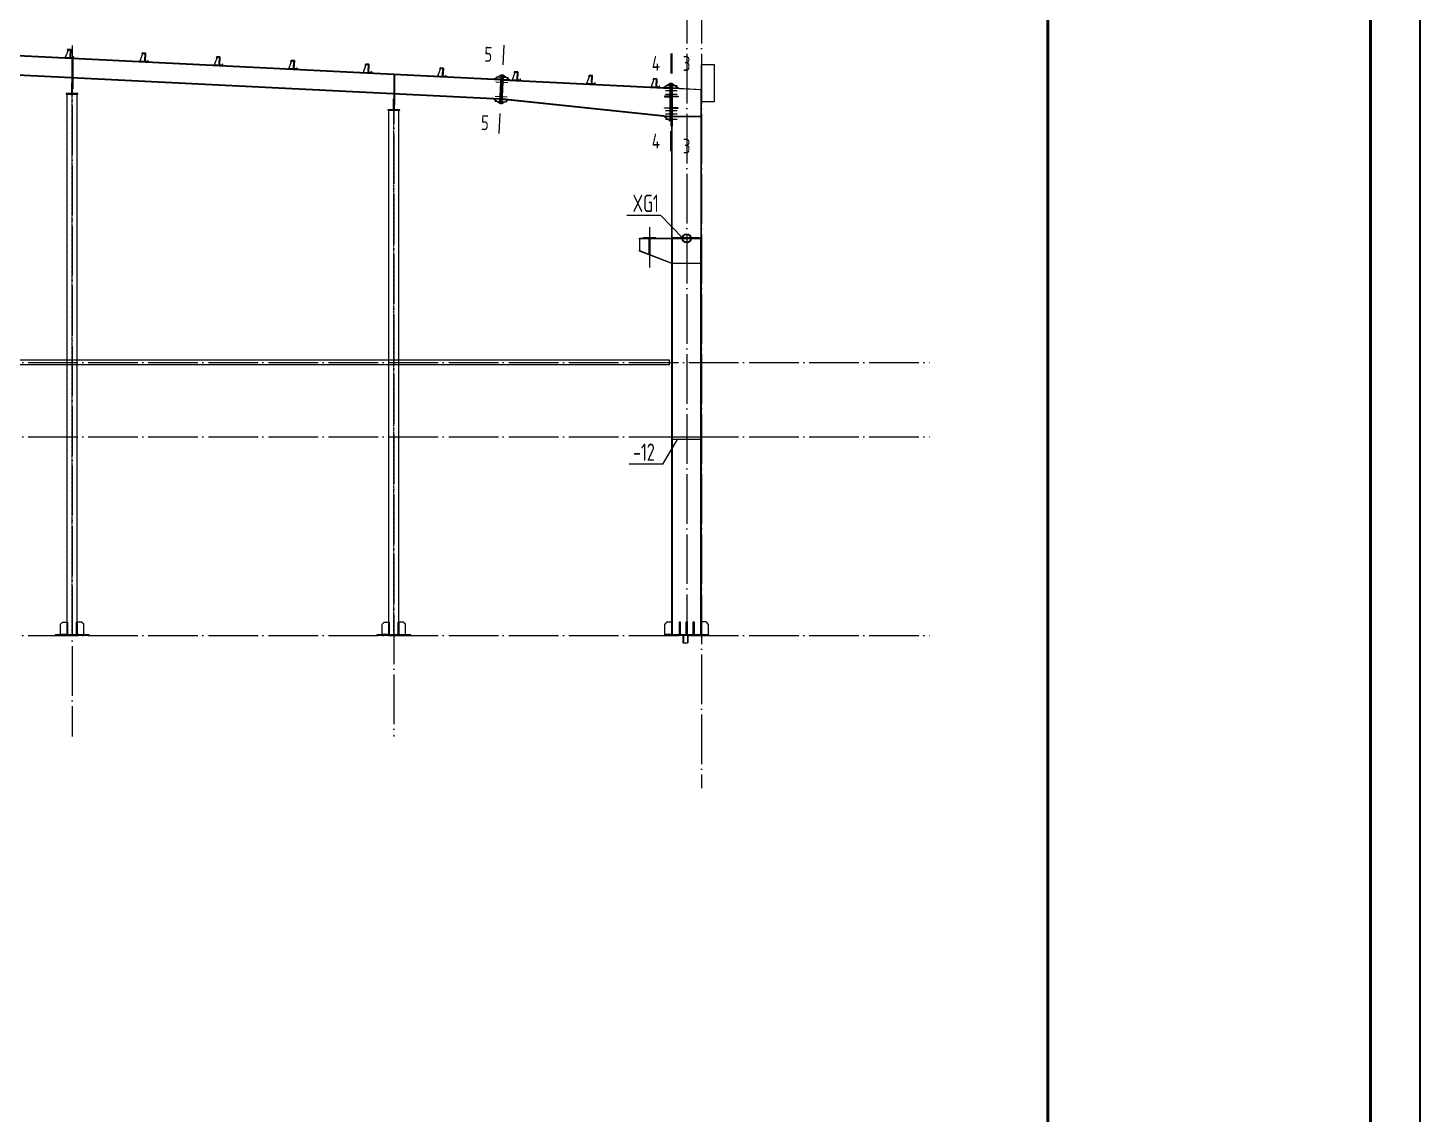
# Model space of a CAD drawing. Extents: x 447413 to 2975780, y -1432727 to 1301644.
# Drawn here: x 2344600 to 2372662, y -1021107 to -999226 of the extents above; entities that cross this region are included whole.
import ezdxf
from ezdxf.enums import TextEntityAlignment as Align

# ---------------------------------------------------------------- set-up
doc = ezdxf.new("R2010")
doc.units = 0
doc.header["$LTSCALE"] = 1000
doc.header["$MEASUREMENT"] = 0
for name, pattern in [('ACAD_ISO04W100', [30.5, 24, -3, 0.5, -3]), ('DOTE', [2.42, 2, -0.2, 0.02, -0.2]), ('线型4', [500, 150, -100, 150, -100])]:
    doc.linetypes.add(name, pattern=pattern)
for name, color, linetype in [('10', 7, 'Continuous'), ('114', 2, 'Continuous'), ('116', 1, 'Continuous'), ('14', 2, 'Continuous'), ('DOTE', 1, 'Continuous'), ('TDB_中实线', 7, 'Continuous'), ('TDB_中心线', 1, 'ACAD_ISO04W100'), ('THIN', 7, 'Continuous'), ('XG', 5, 'Continuous'), ('图框', 253, 'Continuous'), ('柱子', 3, 'Continuous'), ('钢板标注', 253, 'Continuous')]:
    doc.layers.add(name, color=color, linetype=linetype)
doc.layers.add('檩条', color=7, linetype='Continuous', lineweight=18)
doc.layers.add('门窗', color=3, linetype='线型4', lineweight=18)
doc.styles.add('PkpmHz', font='Pkpmeng', dxfattribs={"width": 0.6, "bigfont": 'hztxt'})
doc.styles.add('TSSD_Label', font='Tssdeng.shx', dxfattribs={"width": 0.7, "bigfont": 'hztxt.shx'})

# ---------------------------------------------------------------- blocks, each defined once
blk = doc.blocks.new('A$C3FEA3028')
at = {"layer": 'DOTE', "linetype": 'DOTE', "ltscale": 2}
blk.add_line((63, 169), (63, 0), dxfattribs=at)
at = {"layer": 'TDB_中实线'}
for p, q in [((5, 154), (-45, 0)), ((55, 154), (5, 154)), ((55, 160), (55, 0)), ((61, 26), (56, 26)), ((61, 0), (-45, 0))]:
    blk.add_line(p, q, dxfattribs=at)
at = {"layer": 'TDB_中实线', "const_width": 3.75}
for points in [[(64, 127), (53, 127)], [(64, 63), (53, 63)]]:
    blk.add_lwpolyline(points, dxfattribs=at)
at = {"layer": 'TDB_中实线'}
blk.add_lwpolyline([(61, 26), (55, 26), (55, 160), (61, 160)], close=True, dxfattribs=at)
at = {"layer": 'TDB_中心线', "ltscale": 20}
for p, q in [((67, 127), (51, 127)), ((67, 63), (51, 63))]:
    blk.add_line(p, q, dxfattribs=at)
at = {"layer": '檩条'}
blk.add_lwpolyline([(3, 164), (61, 164), (61, 0), (116, 0), (128, 23), (124, 25), (113, 4), (64, 4), (64, 169), (0, 169), (-12, 146), (-8, 144), (3, 164)], dxfattribs=at)
blk = doc.blocks.new('A$C6B0021A6')
at = {"layer": '图框', "color": 2, "const_width": 40, "elevation": -84000}
blk.add_lwpolyline([(20, 84120), (118920, 84120), (118920, 20), (20, 20)], close=True, dxfattribs=at)
at = {"layer": '图框', "color": 153, "const_width": 58, "elevation": -84000}
for points in [[(111420, 1020), (2520, 1020), (2520, 83120), (111420, 83120)], [(111420, 83120), (117920, 83120), (117920, 1020), (111420, 1020)]]:
    blk.add_lwpolyline(points, close=True, dxfattribs=at)

msp = doc.modelspace()

# ---------------------------------------------------------------- linework, layer by layer
at = {"color": 4}
msp.add_lwpolyline([(2263279.4, -1005912.5), (2357519.4, -1005913.7), (2357519.4, -1006015.1), (2263279.4, -1006014)], close=True, dxfattribs=at)
at = {"layer": '10'}
for p, q in [((2354183.8, -999574.3), (2354163.9, -999973.8)), ((2357549.4, -999742.4), (2357549.4, -1000142.4)), ((2357569.4, -999742.4), (2357569.4, -1000142.4)), ((2354095, -1001352.1), (2354114.9, -1000952.6)), ((2357549.4, -1001707.4), (2357549.4, -1001307.4)), ((2357569.4, -1001807.4), (2357569.4, -1001407.4))]:
    msp.add_line(p, q, dxfattribs=at)
at = {"layer": '114'}
for p, q in [((2354026.7, -1000314.4), (2354266.4, -1000326.3)), ((2354031.8, -1000212.5), (2354271.5, -1000224.4)), ((2357439.4, -1000387.9), (2357679.4, -1000387.9)), ((2354012.4, -1000600), (2354252.1, -1000612)), ((2357439.4, -1000489.9), (2357679.4, -1000489.9)), ((2357439.4, -1000559.9), (2357679.4, -1000559.9)), ((2354007.3, -1000701.9), (2354247, -1000713.8)), ((2357439.4, -1000890.3), (2357679.4, -1000890.3)), ((2357439.4, -1000960.3), (2357679.4, -1000960.3)), ((2357439.4, -1001062.4), (2357679.4, -1001062.4))]:
    msp.add_line(p, q, dxfattribs=at)
at = {"layer": '114', "color": 1, "lineweight": 70}
for p, q in [((2354126.6, -1000319.4), (2354166.5, -1000321.4)), ((2354131.7, -1000217.5), (2354171.6, -1000219.5)), ((2357539.4, -1000387.9), (2357579.4, -1000387.9)), ((2354112.3, -1000605), (2354152.2, -1000607)), ((2357539.4, -1000489.9), (2357579.4, -1000489.9)), ((2357539.4, -1000559.9), (2357579.4, -1000559.9)), ((2354107.2, -1000706.9), (2354147.2, -1000708.9)), ((2357539.4, -1000890.3), (2357579.4, -1000890.3)), ((2357539.4, -1000960.3), (2357579.4, -1000960.3)), ((2357539.4, -1001062.4), (2357579.4, -1001062.4))]:
    msp.add_line(p, q, dxfattribs=at)
at = {"layer": '116', "ltscale": 0.1}
for p, q in [((2357794.4, -1011464.4), (2357794.4, -1011614.4)), ((2357794.4, -1011614.4), (2357894.4, -1011614.4)), ((2357802.9, -1011464.4), (2357802.9, -1011614.4)), ((2357885.9, -1011464.4), (2357885.9, -1011614.4)), ((2357894.4, -1011464.4), (2357894.4, -1011614.4))]:
    msp.add_line(p, q, dxfattribs=at)
at = {"layer": '14'}
for p, q in [((2345494.4, -1000219.1), (2345494.4, -999842.7)), ((2345494.4, -999842.7), (2345506.4, -999843.3)), ((2345506.4, -999843.3), (2345506.4, -1000219.7)), ((2345484.4, -1000330.9), (2345494.4, -1000330.9)), ((2345484.4, -1000550.9), (2345484.4, -1000330.9)), ((2345506.4, -1000219.7), (2345494.4, -1000219.1)), ((2345494.4, -1000231.2), (2345506.4, -1000231.8)), ((2345494.4, -1000450.9), (2345494.4, -1000231.2)), ((2345494.4, -1000330.9), (2345494.4, -1000550.9)), ((2345506.4, -1000231.8), (2345506.4, -1000450.9)), ((2351974.4, -1000543.2), (2351974.4, -1000166.7)), ((2351974.4, -1000166.7), (2351986.4, -1000167.3)), ((2351986.4, -1000167.3), (2351986.4, -1000543.8)), ((2353994.6, -1000255.7), (2354133.9, -1000172.5)), ((2354109.4, -1000261.4), (2353994.6, -1000255.7)), ((2354105, -1000751.8), (2354133.9, -1000172.5)), ((2354130.4, -1000242.4), (2354109.4, -1000261.4)), ((2354153.9, -1000173.5), (2354124.9, -1000752.8)), ((2354124.9, -1000752.8), (2354153.9, -1000173.5)), ((2354133.9, -1000172.5), (2354130.4, -1000242.4)), ((2354133.9, -1000172.5), (2354153.9, -1000173.5)), ((2354173.9, -1000174.5), (2354144.9, -1000753.8)), ((2354153.9, -1000173.5), (2354173.9, -1000174.5)), ((2354170.4, -1000244.4), (2354173.9, -1000174.5)), ((2354189.3, -1000265.4), (2354170.4, -1000244.4)), ((2354173.9, -1000174.5), (2354304.2, -1000271.2)), ((2354304.2, -1000271.2), (2354189.3, -1000265.4)), ((2357404.5, -1000426.2), (2357539.4, -1000342.9)), ((2357539.4, -1000412.9), (2357519.4, -1000431.9)), ((2357539.4, -1001107.4), (2357539.4, -1000342.4)), ((2357539.4, -1000342.4), (2357559.4, -1000342.4)), ((2357539.4, -1000342.9), (2357539.4, -1000412.9)), ((2357559.4, -1001207.4), (2357559.4, -1000342.4)), ((2357559.4, -1000342.4), (2357579.4, -1000342.4)), ((2357559.4, -1000342.4), (2357559.4, -1001107.4)), ((2357579.4, -1000342.4), (2357579.4, -1001207.4)), ((2357579.4, -1000414.9), (2357579.4, -1000344.9)), ((2357579.4, -1000344.9), (2357714.2, -1000441.7)), ((2357599.4, -1000435.9), (2357579.4, -1000414.9)), ((2345609.4, -1000550.9), (2345369.4, -1000550.9)), ((2345369.4, -1000550.9), (2345369.4, -1000560.9)), ((2345369.4, -1000560.9), (2345609.4, -1000560.9)), ((2345494.4, -1000550.9), (2345484.4, -1000550.9)), ((2345506.4, -1000450.9), (2345494.4, -1000450.9)), ((2345609.4, -1000560.9), (2345609.4, -1000550.9)), ((2351964.4, -1000654.9), (2351974.4, -1000654.9)), ((2351964.4, -1000874.9), (2351964.4, -1000654.9)), ((2351986.4, -1000543.8), (2351974.4, -1000543.2)), ((2351974.4, -1000555.1), (2351986.4, -1000555.7)), ((2351974.4, -1000774.9), (2351974.4, -1000555.1)), ((2351974.4, -1000654.9), (2351974.4, -1000874.9)), ((2351986.4, -1000555.7), (2351986.4, -1000774.9)), ((2354105, -1000751.8), (2353974.6, -1000655.2)), ((2353974.6, -1000655.2), (2354089.5, -1000660.9)), ((2354089.5, -1000660.9), (2354108.4, -1000681.9)), ((2354108.4, -1000681.9), (2354105, -1000751.8)), ((2354283.7, -1000677.9), (2354144.9, -1000753.8)), ((2354144.9, -1000753.8), (2354148.4, -1000683.9)), ((2354148.4, -1000683.9), (2354169.3, -1000666)), ((2354169.3, -1000666), (2354283.7, -1000677.9)), ((2357519.4, -1000431.9), (2357404.5, -1000426.2)), ((2357539.4, -1000604.9), (2357419.4, -1000604.9)), ((2357419.4, -1000604.9), (2357419.4, -1000614.9)), ((2357419.4, -1000614.9), (2357539.4, -1000614.9)), ((2357539.4, -1000614.9), (2357539.4, -1000604.9)), ((2357579.4, -1000434.9), (2358169.4, -1000464.4)), ((2357579.4, -1000446.9), (2357579.4, -1000434.9)), ((2358169.4, -1000476.4), (2357579.4, -1000446.9)), ((2357579.4, -1000604.9), (2357699.4, -1000604.9)), ((2357579.4, -1000614.9), (2357579.4, -1000604.9)), ((2357699.4, -1000614.9), (2357579.4, -1000614.9)), ((2357714.2, -1000441.7), (2357599.4, -1000435.9)), ((2357699.4, -1000604.9), (2357699.4, -1000614.9)), ((2358169.4, -1000464.4), (2358169.4, -1000476.4)), ((2352089.4, -1000874.9), (2351849.4, -1000874.9)), ((2351849.4, -1000874.9), (2351849.4, -1000884.9)), ((2351849.4, -1000884.9), (2352089.4, -1000884.9)), ((2351974.4, -1000874.9), (2351964.4, -1000874.9)), ((2351986.4, -1000774.9), (2351974.4, -1000774.9)), ((2352089.4, -1000884.9), (2352089.4, -1000874.9)), ((2354124.9, -1000752.8), (2354105, -1000751.8)), ((2354144.9, -1000753.8), (2354124.9, -1000752.8)), ((2357419.4, -1000845.3), (2357419.4, -1000835.3)), ((2357419.4, -1000835.3), (2357539.4, -1000835.3)), ((2357539.4, -1000845.3), (2357419.4, -1000845.3)), ((2357539.4, -1000835.3), (2357539.4, -1000845.3)), ((2357699.4, -1000835.3), (2357579.4, -1000835.3)), ((2357579.4, -1000835.3), (2357579.4, -1000845.3)), ((2357579.4, -1000845.3), (2357699.4, -1000845.3)), ((2357699.4, -1000845.3), (2357699.4, -1000835.3)), ((2357539.4, -1001107.4), (2357405.1, -1001003.4)), ((2357405.1, -1001003.4), (2357519.5, -1001015.3)), ((2357519.5, -1001015.3), (2357539.4, -1001037.4)), ((2357539.4, -1001037.4), (2357539.4, -1001107.4)), ((2357559.4, -1001107.4), (2357539.4, -1001107.4)), ((2357579.4, -1001207.4), (2357559.4, -1001207.4)), ((2357579.4, -1001005.3), (2358159.4, -1001005.3)), ((2357579.4, -1001017.3), (2357579.4, -1001005.3)), ((2358159.4, -1001017.3), (2357579.4, -1001017.3)), ((2358159.4, -1001005.3), (2358159.4, -1001017.3)), ((2356919.4, -1003464.4), (2357569.4, -1003464.4)), ((2356919.4, -1003476.4), (2356919.4, -1003464.4)), ((2357569.4, -1003476.4), (2356919.4, -1003476.4)), ((2356919.4, -1003476.4), (2356919.4, -1003712.4)), ((2357569.4, -1003476.4), (2356919.4, -1003476.4)), ((2357249.4, -1003452.4), (2356989.4, -1003452.4)), ((2356989.4, -1003452.4), (2356989.4, -1003464.4)), ((2356989.4, -1003464.4), (2357249.4, -1003464.4)), ((2357114.4, -1003787.4), (2357114.4, -1003476.4)), ((2357114.4, -1003476.4), (2357124.4, -1003476.4)), ((2357124.4, -1003476.4), (2357124.4, -1003791.3)), ((2357249.4, -1003464.4), (2357249.4, -1003452.4)), ((2357569.4, -1003464.4), (2357569.4, -1003476.4)), ((2357569.4, -1003962.4), (2357569.4, -1003476.4)), ((2357581.4, -1003464.4), (2358157.4, -1003464.4)), ((2357581.4, -1003474.4), (2357581.4, -1003464.4)), ((2358157.4, -1003474.4), (2357581.4, -1003474.4)), ((2358157.4, -1003464.4), (2358157.4, -1003474.4)), ((2356919.4, -1003712.4), (2357569.4, -1003962.4)), ((2356919.4, -1003712.4), (2357569.4, -1003962.4)), ((2356919.4, -1003724.4), (2356919.4, -1003712.4)), ((2357569.4, -1003974.4), (2356919.4, -1003724.4)), ((2357124.4, -1003791.3), (2357114.4, -1003787.4)), ((2357569.4, -1003962.4), (2357569.4, -1003974.4)), ((2357581.4, -1003964.4), (2358157.4, -1003964.4)), ((2357581.4, -1003974.4), (2357581.4, -1003964.4)), ((2358157.4, -1003974.4), (2357581.4, -1003974.4)), ((2358157.4, -1003964.4), (2358157.4, -1003974.4)), ((2357429.4, -1011242.4), (2357479.4, -1011192.4)), ((2357429.4, -1011442.4), (2357429.4, -1011242.4)), ((2357479.4, -1011192.4), (2357569.4, -1011192.4)), ((2357569.4, -1011192.4), (2357569.4, -1011422.4)), ((2357569.4, -1011442.4), (2357569.4, -1011192.4)), ((2357569.4, -1011192.4), (2357579.4, -1011192.4)), ((2357579.4, -1011192.4), (2357579.4, -1011442.4)), ((2357721.4, -1011442.4), (2357721.4, -1011192.4)), ((2357721.4, -1011192.4), (2357737.4, -1011192.4)), ((2357737.4, -1011192.4), (2357737.4, -1011442.4)), ((2357861.4, -1011442.4), (2357861.4, -1011192.4)), ((2357861.4, -1011192.4), (2357877.4, -1011192.4)), ((2357877.4, -1011192.4), (2357877.4, -1011442.4)), ((2358001.4, -1011442.4), (2358001.4, -1011192.4)), ((2358001.4, -1011192.4), (2358017.4, -1011192.4)), ((2358017.4, -1011192.4), (2358017.4, -1011442.4)), ((2358159.4, -1011442.4), (2358159.4, -1011192.4)), ((2358159.4, -1011192.4), (2358169.4, -1011192.4)), ((2358169.4, -1011192.4), (2358169.4, -1011422.4)), ((2358259.4, -1011192.4), (2358169.4, -1011192.4)), ((2358169.4, -1011192.4), (2358169.4, -1011442.4)), ((2358309.4, -1011242.4), (2358259.4, -1011192.4)), ((2358309.4, -1011442.4), (2358309.4, -1011242.4)), ((2357429.4, -1011464.4), (2357429.4, -1011442.4)), ((2357429.4, -1011442.4), (2358309.4, -1011442.4)), ((2357549.4, -1011442.4), (2357429.4, -1011442.4)), ((2358309.4, -1011464.4), (2357429.4, -1011464.4)), ((2357569.4, -1011422.4), (2357549.4, -1011442.4)), ((2357579.4, -1011442.4), (2357569.4, -1011442.4)), ((2357737.4, -1011442.4), (2357721.4, -1011442.4)), ((2357877.4, -1011442.4), (2357861.4, -1011442.4)), ((2358017.4, -1011442.4), (2358001.4, -1011442.4)), ((2358169.4, -1011442.4), (2358159.4, -1011442.4)), ((2358169.4, -1011422.4), (2358189.4, -1011442.4)), ((2358189.4, -1011442.4), (2358309.4, -1011442.4)), ((2358309.4, -1011442.4), (2358309.4, -1011464.4))]:
    msp.add_line(p, q, dxfattribs=at)
at = {"layer": '14', "ltscale": 100}
for p, q in [((2357569.4, -1007464.4), (2358157.4, -1007464.4)), ((2358157.4, -1007514.4), (2357569.4, -1007514.4))]:
    msp.add_line(p, q, dxfattribs=at)
at = {"layer": '14', "ltscale": 0.1}
for p, q in [((2345254.4, -1011239.4), (2345299.4, -1011194.4)), ((2345254.4, -1011444.4), (2345254.4, -1011239.4)), ((2345299.4, -1011194.4), (2345389.4, -1011194.4)), ((2345389.4, -1011194.4), (2345389.4, -1011424.4)), ((2345389.4, -1011444.4), (2345389.4, -1011194.4)), ((2345389.4, -1011194.4), (2345399.4, -1011194.4)), ((2345399.4, -1011194.4), (2345399.4, -1011444.4)), ((2345579.4, -1011444.4), (2345579.4, -1011194.4)), ((2345579.4, -1011194.4), (2345589.4, -1011194.4)), ((2345589.4, -1011194.4), (2345589.4, -1011424.4)), ((2345679.4, -1011194.4), (2345589.4, -1011194.4)), ((2345589.4, -1011194.4), (2345589.4, -1011444.4)), ((2345724.4, -1011239.4), (2345679.4, -1011194.4)), ((2345724.4, -1011444.4), (2345724.4, -1011239.4)), ((2351734.4, -1011239.4), (2351779.4, -1011194.4)), ((2351734.4, -1011444.4), (2351734.4, -1011239.4)), ((2351779.4, -1011194.4), (2351869.4, -1011194.4)), ((2351869.4, -1011194.4), (2351869.4, -1011424.4)), ((2351869.4, -1011444.4), (2351869.4, -1011194.4)), ((2351869.4, -1011194.4), (2351879.4, -1011194.4)), ((2351879.4, -1011194.4), (2351879.4, -1011444.4)), ((2352059.4, -1011444.4), (2352059.4, -1011194.4)), ((2352059.4, -1011194.4), (2352069.4, -1011194.4)), ((2352069.4, -1011194.4), (2352069.4, -1011424.4)), ((2352159.4, -1011194.4), (2352069.4, -1011194.4)), ((2352069.4, -1011194.4), (2352069.4, -1011444.4)), ((2352204.4, -1011239.4), (2352159.4, -1011194.4)), ((2352204.4, -1011444.4), (2352204.4, -1011239.4)), ((2345154.4, -1011464.4), (2345154.4, -1011444.4)), ((2345154.4, -1011444.4), (2345824.4, -1011444.4)), ((2345824.4, -1011464.4), (2345154.4, -1011464.4)), ((2345369.4, -1011444.4), (2345254.4, -1011444.4)), ((2345389.4, -1011424.4), (2345369.4, -1011444.4)), ((2345399.4, -1011444.4), (2345389.4, -1011444.4)), ((2345589.4, -1011444.4), (2345579.4, -1011444.4)), ((2345589.4, -1011424.4), (2345609.4, -1011444.4)), ((2345609.4, -1011444.4), (2345724.4, -1011444.4)), ((2345824.4, -1011444.4), (2345824.4, -1011464.4)), ((2351634.4, -1011464.4), (2351634.4, -1011444.4)), ((2351634.4, -1011444.4), (2352304.4, -1011444.4)), ((2352304.4, -1011464.4), (2351634.4, -1011464.4)), ((2351849.4, -1011444.4), (2351734.4, -1011444.4)), ((2351869.4, -1011424.4), (2351849.4, -1011444.4)), ((2351879.4, -1011444.4), (2351869.4, -1011444.4)), ((2352069.4, -1011444.4), (2352059.4, -1011444.4)), ((2352069.4, -1011424.4), (2352089.4, -1011444.4)), ((2352089.4, -1011444.4), (2352204.4, -1011444.4)), ((2352304.4, -1011444.4), (2352304.4, -1011464.4))]:
    msp.add_line(p, q, dxfattribs=at)
at = {"layer": 'DOTE', "color": 8, "linetype": 'DOTE', "ltscale": 0.5}
for p, q in [((2357869.4, -996118.2), (2357869.4, -1011464.4)), ((2358169.4, -996118.2), (2358169.4, -1014542.3)), ((2345489.4, -999580.4), (2345489.4, -1013500.5)), ((2351969.4, -1000154.4), (2351969.4, -1013500.5)), ((2261115.6, -1005964.4), (2362761.2, -1005964.4)), ((2261115.6, -1007464.4), (2362761.2, -1007464.4)), ((2261115.6, -1011464.4), (2362761.2, -1011464.4))]:
    msp.add_line(p, q, dxfattribs=at)
at = {"layer": 'DOTE'}
msp.add_line((2357119.4, -1003238.3), (2357119.4, -1004049.7), dxfattribs=at)
at = {"layer": 'THIN'}
for q in [(2357686.4, -1007514.4), (2356713, -1008012)]:
    msp.add_line((2357387.2, -1008012), q, dxfattribs=at)
at = {"layer": 'XG'}
for p, q in [((2356664.6, -1002999.4), (2357338.8, -1002999.4)), ((2357338.8, -1002999.4), (2357794.4, -1003464.4)), ((2358119.4, -1003454.4), (2357569.4, -1003454.4)), ((2358119.4, -1003474.4), (2357569.4, -1003474.4))]:
    msp.add_line(p, q, dxfattribs=at)
for radius in [90, 80]:
    msp.add_circle((2357869.4, -1003464.4), radius, dxfattribs=at)
at = {"layer": '柱子'}
for p, q in [((2342828.7, -999709.4), (2345488.8, -999842.4)), ((2342829.3, -999697.4), (2345489.4, -999830.4)), ((2345488.8, -999842.4), (2351968.8, -1000166.4)), ((2345489.4, -999830.4), (2351969.4, -1000154.4)), ((2342809.4, -1000096.9), (2345469.4, -1000229.9)), ((2342810, -1000084.9), (2345470, -1000217.9)), ((2345469.4, -1000229.9), (2351949.4, -1000553.9)), ((2345470, -1000217.9), (2351950, -1000541.9)), ((2351968.8, -1000166.4), (2354128.8, -1000274.4)), ((2351969.4, -1000154.4), (2354129.4, -1000262.4)), ((2354168.8, -1000276.4), (2357539.4, -1000444.9)), ((2354169.4, -1000264.4), (2357539.4, -1000432.9)), ((2345389.4, -1011444.4), (2345389.4, -1000560.9)), ((2345389.4, -1000560.9), (2345486.4, -1000560.9)), ((2345492.4, -1000560.9), (2345589.4, -1000560.9)), ((2345589.4, -1011444.4), (2345589.4, -1000560.9)), ((2351949.4, -1000553.9), (2354109.4, -1000661.9)), ((2351950, -1000542), (2354110, -1000649.9)), ((2354149.4, -1000663.9), (2357539.4, -1001017.4)), ((2354150, -1000651.9), (2357539.4, -1001005.3)), ((2358159.4, -1003464.4), (2358159.4, -1000475.9)), ((2358169.4, -1000476.4), (2358159.4, -1000475.9)), ((2358169.4, -1003464.4), (2358169.4, -1000476.4)), ((2351869.4, -1011444.4), (2351869.4, -1000884.9)), ((2351869.4, -1000884.9), (2351966.4, -1000884.9)), ((2351972.4, -1000884.9), (2352069.4, -1000884.9)), ((2352069.4, -1011444.4), (2352069.4, -1000884.9)), ((2357569.4, -1003464.4), (2357569.4, -1001207.4)), ((2357579.4, -1001207.4), (2357569.4, -1001207.4)), ((2357579.4, -1003464.4), (2357579.4, -1001207.4)), ((2357569.4, -1011442.4), (2357569.4, -1003464.4)), ((2357581.4, -1003464.4), (2357569.4, -1003464.4)), ((2357581.4, -1011442.4), (2357581.4, -1003464.4)), ((2358157.4, -1003464.4), (2357581.4, -1003464.4)), ((2358157.4, -1011442.4), (2358157.4, -1003464.4)), ((2358169.4, -1003464.4), (2358157.4, -1003464.4)), ((2358169.4, -1011442.4), (2358169.4, -1003464.4))]:
    msp.add_line(p, q, dxfattribs=at)
msp.add_lwpolyline([(2358419.4, -1000714.4), (2358169.4, -1000714.4), (2358169.4, -999964.4), (2358419.4, -999964.4)], close=True, dxfattribs=at)
at = {"layer": '钢板标注', "const_width": 0.1}
msp.add_lwpolyline([(2357844.4, -1001382.8, 1), (2357844.3, -1001382.8, 1)], format="xyb", close=True, dxfattribs=at)
at = {"layer": '门窗', "ltscale": 0.0001}
for p, q in [((2345488.9, -1011444.4), (2345488.9, -1000431)), ((2345489.9, -1011444.4), (2345489.9, -1000431)), ((2351968.9, -1011444.4), (2351968.9, -1000755)), ((2351969.9, -1011444.4), (2351969.9, -1000755))]:
    msp.add_line(p, q, dxfattribs=at)

# ---------------------------------------------------------------- block references
msp.add_blockref('A$C6B0021A6', (2253722, -1070402.1, 84000))
at = {"layer": '檩条', "color": 2, "rotation": 357.131916441926}
for p in [(2345396.9, -999826.1), (2346896.9, -999900.9), (2346896.9, -999901.2), (2348396.9, -999976.1), (2349896.9, -1000051.2), (2351396.9, -1000125.9), (2352896.9, -1000201.1), (2354396.9, -1000276.2), (2355896.8, -1000350.9), (2357196.8, -1000415.8)]:
    msp.add_blockref('A$C3FEA3028', p, dxfattribs=at)

# ---------------------------------------------------------------- texts
at = {"layer": '10', "style": 'PkpmHz', "width": 0.77}
for p in [(2353874.2, -999759), (2353805.3, -1001137.3)]:
    msp.add_text('5', height=300, rotation=-2.86127, dxfattribs=at).set_placement(p, align=Align.MIDDLE_CENTER)
for s, p in [('4', (2357249.4, -999942.4)), ('3', (2357869.4, -999942.4)), ('4', (2357249.4, -1001507.4)), ('3', (2357869.4, -1001607.4))]:
    msp.add_text(s, height=300, dxfattribs=at).set_placement(p, align=Align.MIDDLE_CENTER)
at = {"layer": 'THIN', "style": 'TSSD_Label', "width": 0.7}
msp.add_text('-12', height=350, dxfattribs=at).set_placement((2357008.4, -1007772.3), align=Align.MIDDLE_CENTER)
at = {"layer": 'XG', "style": 'TSSD_Label', "width": 0.7}
msp.add_text('XG1', height=350, dxfattribs=at).set_placement((2357043.4, -1002759.6), align=Align.MIDDLE_CENTER)

doc.saveas('drawing.dxf')
